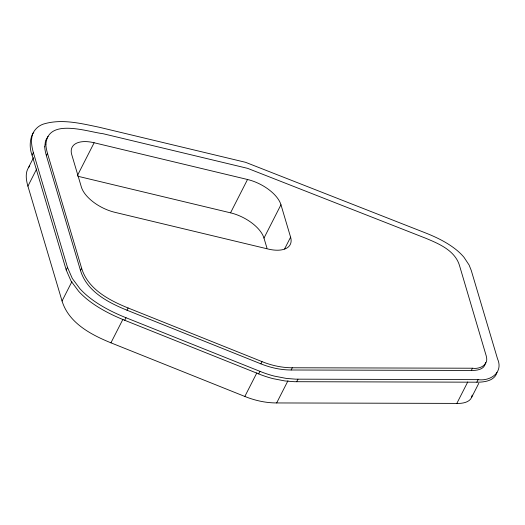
<?xml version="1.0" encoding="UTF-8"?>
<svg xmlns="http://www.w3.org/2000/svg" width="525" height="525" viewBox="0 0 525 525"><rect width="100%" height="100%" fill="white"/><g stroke="black" fill="none" stroke-linecap="round" stroke-linejoin="round"><path stroke-width="0.79" d="M485.441 362.453L485.356 363.195M472.185 395.095C471.443 402.288 462.61 403.666 456.835 403.397L276.655 402.944C265.748 402.938 254.927 400.523 244.834 396.454L110.939 342.825C91.068 334.727 68.768 323.033 62.048 301.002L27.917 186.165C25.988 179.662 24.793 171.465 29.748 165.966M485.277 363.628C484.057 369.764 476.392 370.545 471.325 370.447L291.145 369.994C280.777 369.987 270.48 367.71 260.879 363.838L126.984 310.209C108.111 302.525 86.835 291.493 80.509 270.513L46.377 155.676L47.506 153.451L81.638 268.288C87.964 289.275 109.239 300.3 128.113 307.985L262.014 361.613C271.609 365.485 281.905 367.769 292.281 367.769L472.461 368.222C479.273 369.423 488.729 365.164 486.432 356.941A50.577 25.443 27 0 0 486.288 356.108L459.382 265.138C454.729 250.445 439.031 243.803 425.985 238.35L247.603 168.348L103.097 133.724C87.485 131.827 47.48 117.495 45.898 144.578M32.55 134.387C30.653 140.333 31.703 146.685 33.357 152.558L67.489 267.389L72.312 278.467L79.971 288.783A54.764 27.543 27 0 0 90.477 298.351C101.253 306.574 113.485 312.67 126.02 317.737L262.342 372.304A64.877 32.635 27 0 0 274.378 376.117L286.25 378.413L295.621 379.162L478.124 379.647C490.527 381.386 503.58 372.389 497.549 358.89L471.266 270.48L469.114 265.04L463.982 257.283A40.018 20.127 27 0 0 456.566 250.012C447.366 242.55 436.59 237.326 425.644 232.975L245.562 162.31L99.389 127.286C81.165 123.513 61.655 118.473 43.286 124.117C30.922 128.402 27.7 143.916 32.058 155.098L66.196 269.929L71.019 281.006L78.678 291.322A54.764 27.543 27 0 0 89.178 300.891C99.96 309.113 112.193 315.21 124.72 320.276L261.05 374.843A64.877 32.635 27 0 0 273.085 378.656L284.957 380.953L294.328 381.701L476.831 382.187C484.312 382.259 494.655 380.914 497.017 372.409M32.058 155.098L33.357 152.558M28.402 167.731L33.495 157.73M27.917 186.165L36.652 169.017M77.51 175.389L94.139 142.754L247.524 179.498A30.942 15.566 27 0 1 280.96 204.757L290.594 237.175L284.576 248.981M66.196 269.929L67.489 267.389M62.048 301.002L71.879 281.715M80.509 270.513L81.638 268.288M126.984 310.209L128.113 307.985M110.939 342.825L122.948 319.252M124.72 320.276L126.02 317.737M77.89 176.262L230.534 212.835L247.524 179.498M266.989 248.22L263.977 238.094L280.96 204.757M260.879 363.838L262.014 361.613M244.834 396.454L256.85 372.881M258.622 373.905L259.914 371.365M291.145 369.994L292.281 367.769M276.655 402.944L287.936 380.802M296.651 381.741L297.944 379.201M471.325 370.447L472.461 368.222M456.835 403.397L467.755 381.97M476.831 382.187L478.124 379.647M471.516 397.589L478.793 383.303M32.858 133.619L33.79 132.49M48.051 136.336L45.478 140.857L44.769 146.797M46.417 155.682A88.692 44.612 27 0 1 44.723 146.783M47.545 153.464A88.692 44.612 27 0 1 45.859 144.559M290.594 237.175A30.942 15.566 27 0 1 268.196 249.053L114.811 212.303A30.942 15.566 27 0 1 81.375 187.044L71.741 154.632A30.942 15.566 27 0 1 94.139 142.754M230.534 212.835A30.942 15.566 27 0 1 263.977 238.094"/></g></svg>
